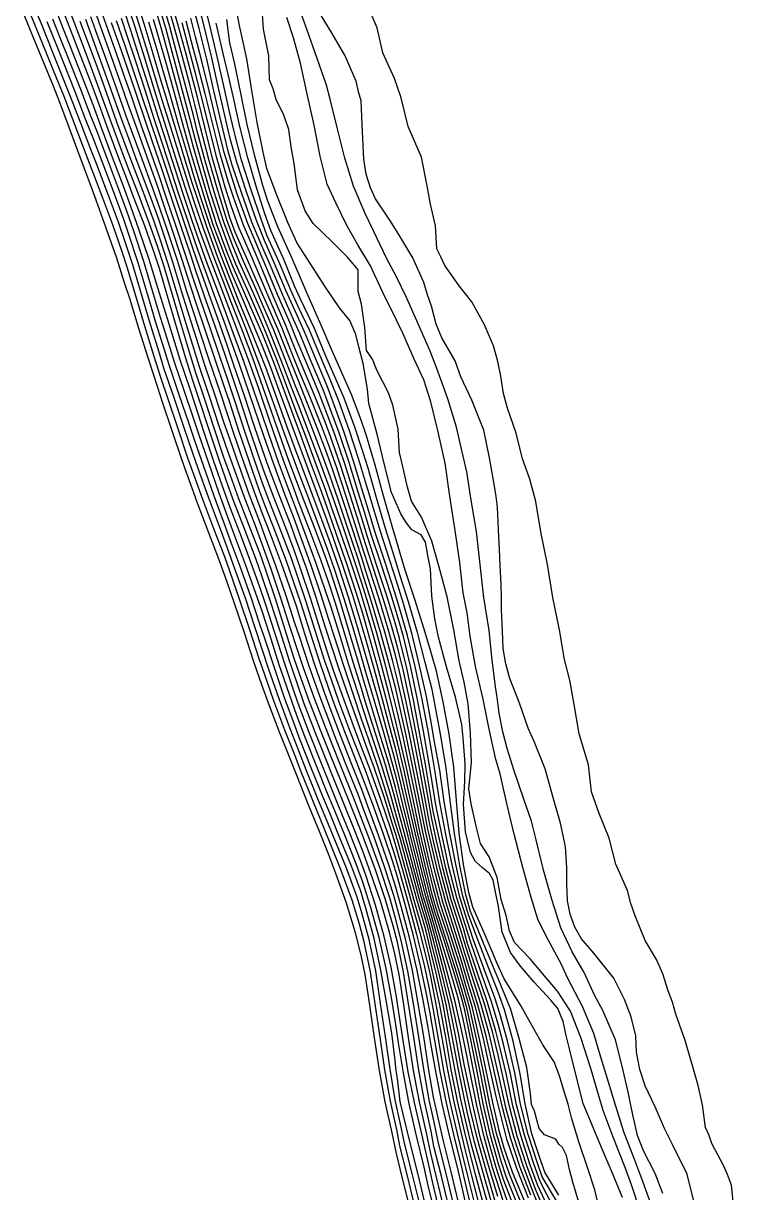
# Model space of a CAD drawing. Header units: feet. Extents: x 333642 to 335017, y 470420 to 471851.
# Drawn here: x 333777.2 to 333882.2, y 470879.5 to 471052.5 of the extents above; entities that cross this region are included whole.
import ezdxf

# ---------------------------------------------------------------- set-up
doc = ezdxf.new("R2010")
doc.units = ezdxf.units.FT
doc.header["$MEASUREMENT"] = 0
doc.layers.add('Contour', color=7, linetype='CONTINUOUS', true_color=0xffffff)

msp = doc.modelspace()

# ---------------------------------------------------------------- linework, layer by layer
at = {"layer": 'Contour', "color": 18, "linetype": 'Continuous', "true_color": 0x000000}
for points, elevation in [([(333835.874854, 470877.592132), (333834.763808, 470882.137095), (333833.583993, 470886.793989), (333832.937379, 470889.864759), (333832.199825, 470893.237216), (333831.442849, 470897.727268), (333830.772325, 470902.521004), (333830.008734, 470907.490237), (333829.303808, 470912.310788), (333828.335446, 470916.939607), (333827.260412, 470920.906644), (333826.577277, 470923.220796), (333824.957969, 470927.491136), (333823.238684, 470931.71469), (333822.306142, 470933.965702), (333820.738159, 470937.775001), (333819.014657, 470942.074847), (333817.658317, 470945.520384), (333816.616047, 470948.255657), (333815.01275, 470952.580489), (333813.508606, 470956.919149), (333812.504969, 470959.919803), (333811.455009, 470963.088924), (333810.015219, 470967.436256), (333808.47118, 470971.807374), (333807.365345, 470974.854926), (333806.180546, 470978.057624), (333804.54519, 470982.419064), (333803.047844, 470986.631992), (333802.235945, 470988.911868), (333800.901811, 470992.837514), (333799.414432, 470997.241872), (333797.969856, 471001.5215), (333797.30373, 471003.725714), (333795.998521, 471007.953494), (333794.671712, 471012.436652), (333793.36034, 471016.803798), (333792.242655, 471020.20431), (333791.266913, 471023.087751), (333789.633757, 471027.460352), (333788.046422, 471031.639979), (333787.17782, 471033.860422), (333785.680669, 471037.740429), (333784.022401, 471042.060977), (333782.628266, 471045.524672), (333781.55157, 471048.193425), (333779.838216, 471052.435374), (333778.109246, 471056.649302)], -20.5), ([(333840.12076, 470877.367431), (333839.029418, 470881.921118), (333837.923532, 470886.287), (333837.496495, 470888.56474), (333836.496245, 470892.996344), (333835.659136, 470897.623488), (333834.941066, 470902.477676), (333834.171981, 470907.401529), (333833.415839, 470912.123132), (333832.512243, 470916.528153), (333831.884164, 470918.949521), (333830.766281, 470922.825228), (333829.272074, 470927.228463), (333827.728842, 470931.360977), (333826.940472, 470933.42339), (333825.260821, 470937.641553), (333823.542903, 470941.914956), (333822.416966, 470944.700916), (333821.114787, 470947.943437), (333819.446355, 470952.288296), (333818.025354, 470956.272026), (333817.263318, 470958.513876), (333815.901274, 470962.791549), (333814.508633, 470967.231318), (333813.033695, 470971.589449), (333812.135194, 470974.151941), (333810.751618, 470977.817158), (333809.057874, 470982.178158), (333807.811877, 470985.621576), (333806.857375, 470988.298342), (333805.406771, 470992.609986), (333803.960115, 470997.01832), (333802.705393, 471000.784666), (333801.916991, 471003.3906), (333800.567648, 471007.815199), (333799.219414, 471012.338658), (333797.943315, 471016.67448), (333797.010947, 471019.538307), (333795.848634, 471022.881338), (333794.209015, 471027.230657), (333792.797723, 471030.885428), (333791.863462, 471033.342802), (333790.280864, 471037.638387), (333788.709102, 471041.981565), (333787.471798, 471045.358241), (333786.437274, 471048.143979), (333784.778313, 471052.478619), (333783.161796, 471056.70216)], -18), ([(333844.08897, 470877.240971), (333842.973942, 470881.765433), (333842.177926, 470884.98984), (333841.40663, 470888.233893), (333840.325593, 470892.857721), (333839.398628, 470897.539855), (333838.581536, 470902.237427), (333837.809373, 470906.792819), (333837.196867, 470909.908591), (333836.508229, 470913.126586), (333835.391642, 470917.667994), (333834.130635, 470922.348262), (333832.901622, 470926.759471), (333832.007633, 470929.744227), (333830.979933, 470932.944794), (333829.433654, 470937.397648), (333827.915197, 470941.56999), (333827.08161, 470943.728653), (333825.538129, 470947.708381), (333823.911953, 470952.062781), (333822.743981, 470955.352284), (333821.734952, 470958.284465), (333820.336864, 470962.650571), (333818.961217, 470967.075645), (333817.584352, 470971.164187), (333816.825807, 470973.342002), (333815.230281, 470977.552566), (333813.527771, 470981.87134), (333812.568592, 470984.490685), (333811.306752, 470988.042943), (333809.824949, 470992.442922), (333808.401335, 470996.818259), (333807.373609, 470999.900891), (333806.307512, 471003.071848), (333804.812222, 471007.46289), (333803.331934, 471011.783445), (333802.418262, 471014.498048), (333801.276422, 471017.98984), (333799.798006, 471022.453636), (333798.315971, 471026.817342), (333797.29931, 471029.818875), (333796.182028, 471033.036481), (333794.621454, 471037.481582), (333793.153333, 471041.742974), (333792.237269, 471044.366673), (333791.007424, 471047.908027), (333789.447586, 471052.341061), (333787.939094, 471056.561275)], -15.5), ([(333847.368172, 470878.913971), (333846.119846, 470883.018655), (333844.818336, 470887.551596), (333843.749402, 470892.056236), (333842.871363, 470896.157242), (333842.382959, 470898.467139), (333841.576657, 470902.855966), (333840.607804, 470907.480572), (333839.420429, 470912.174108), (333838.243032, 470916.684903), (333837.433252, 470919.660395), (333836.391905, 470923.202519), (333835.23933, 470927.671292), (333834.080749, 470932.214378), (333832.91913, 470936.688974), (333832.21721, 470939.45139), (333831.226164, 470943.017642), (333829.874911, 470947.4972), (333828.535838, 470951.936756), (333827.500464, 470955.358151), (333826.634172, 470958.264277), (333825.344061, 470962.679893), (333823.981562, 470967.175926), (333822.610565, 470971.438935), (333821.87173, 470973.59721), (333820.33747, 470977.660615), (333818.668321, 470981.978799), (333817.57396, 470984.842965), (333816.363545, 470988.08404), (333814.817787, 470992.425277), (333813.311359, 470996.7674), (333812.324965, 470999.550892), (333811.100063, 471002.972937), (333809.476445, 471007.276376), (333807.835113, 471011.488776), (333807.029656, 471013.648808), (333805.400869, 471017.841208), (333803.815836, 471022.18041), (333802.614644, 471025.716115), (333801.737486, 471028.297357), (333800.359515, 471032.654167), (333798.976939, 471037.119534), (333797.781421, 471041.011396), (333797.03509, 471043.424137), (333795.748765, 471047.744388), (333794.38165, 471052.221218), (333792.995727, 471056.578334)], -12.5), ([(333848.624124, 470876.782309), (333847.688308, 470879.674166), (333846.602555, 470883.175153), (333845.323743, 470887.75634), (333844.246771, 470892.364941), (333843.307602, 470896.995937), (333842.566459, 470900.742296), (333842.051394, 470903.325547), (333841.073529, 470907.708721), (333839.841135, 470912.32414), (333838.590235, 470916.781278), (333837.641401, 470920.121208), (333836.715498, 470923.285664), (333835.580438, 470927.763816), (333834.450647, 470932.348569), (333833.31483, 470936.940978), (333832.410139, 470940.632402), (333831.703785, 470943.303579), (333830.430476, 470947.707469), (333829.128342, 470952.212464), (333827.861962, 470956.518138), (333827.200529, 470958.762805), (333825.99689, 470962.883804), (333824.633752, 470967.374183), (333823.21217, 470971.742991), (333822.177666, 470974.730984), (333820.998261, 470977.940495), (333819.338516, 470982.295986), (333817.881432, 470986.134335), (333817.018531, 470988.419164), (333815.496656, 470992.640594), (333813.93474, 470997.057291), (333812.658127, 471000.607357), (333811.690154, 471003.221728), (333810.064402, 471007.431666), (333808.348427, 471011.705775), (333807.345018, 471014.326731), (333805.911917, 471018.028168), (333804.308363, 471022.406277), (333802.918972, 471026.597591), (333802.142431, 471028.940887), (333800.916094, 471032.90004), (333799.563203, 471037.380646), (333798.257241, 471041.747751), (333797.432, 471044.487152), (333796.390654, 471048.01722), (333795.071217, 471052.439121), (333793.663123, 471056.914405)], -12), ([(333851.385591, 470878.107241), (333849.553066, 470882.506973), (333848.308393, 470886.05131), (333847.594661, 470888.47407), (333846.618017, 470892.816704), (333845.663993, 470897.547662), (333844.675379, 470902.262722), (333843.641453, 470906.839393), (333842.551611, 470910.491195), (333841.727989, 470913.272079), (333840.378722, 470917.587619), (333838.910142, 470922.133838), (333837.902636, 470925.820713), (333837.27971, 470928.386339), (333836.277288, 470932.823474), (333835.316861, 470937.564605), (333834.360025, 470942.272508), (333833.342484, 470946.922917), (333832.51258, 470950.522129), (333831.854226, 470953.285744), (333830.707009, 470957.716201), (333829.464239, 470962.266436), (333828.164767, 470966.693245), (333827.281631, 470969.544179), (333826.158418, 470972.997512), (333824.666794, 470977.407386), (333823.191998, 470981.727683), (333822.255342, 470984.325074), (333820.975205, 470987.844725), (333819.36308, 470992.140527), (333817.875987, 470995.998423), (333816.966532, 470998.388154), (333815.338312, 471002.65119), (333813.655223, 471006.89879), (333812.293082, 471010.081246), (333811.062203, 471012.874467), (333809.174238, 471017.112276), (333807.994507, 471019.948804), (333806.785679, 471023.245307), (333805.398, 471027.604308), (333804.090425, 471032.175778), (333802.909202, 471036.554223), (333802.330703, 471038.886458), (333801.247259, 471042.960564), (333800.048744, 471047.524314), (333798.826212, 471052.019114), (333797.612663, 471056.238419)], -9.5), ([(333851.900398, 470878.668949), (333850.161244, 470883.05011), (333848.717313, 470887.407412), (333847.668184, 470891.516318), (333847.097805, 470893.692982), (333846.191877, 470897.917618), (333845.191585, 470902.463591), (333844.049965, 470906.93304), (333842.771755, 470911.078783), (333842.077069, 470913.456843), (333840.744932, 470917.74697), (333839.274658, 470922.339538), (333838.12273, 470926.643663), (333837.532014, 470929.104105), (333836.658173, 470932.99662), (333835.729017, 470937.680001), (333834.806092, 470942.391775), (333833.81329, 470947.135143), (333832.828145, 470951.584471), (333832.263623, 470954.022378), (333831.250531, 470957.941), (333830.021758, 470962.438714), (333828.692866, 470966.908471), (333827.55931, 470970.512116), (333826.682295, 470973.263211), (333825.234136, 470977.623126), (333823.757017, 470982.050179), (333822.513536, 470985.615919), (333821.585843, 470988.163369), (333819.994829, 470992.383702), (333818.301218, 470996.695599), (333817.408378, 470998.977844), (333815.90847, 471002.840205), (333814.218153, 471007.103559), (333812.574973, 471010.935977), (333811.598635, 471013.150214), (333809.743764, 471017.322716), (333808.251553, 471020.786812), (333807.289112, 471023.433002), (333805.935294, 471027.77103), (333804.626739, 471032.379841), (333803.448609, 471036.9287), (333802.566028, 471040.503799), (333801.833661, 471043.277926), (333800.655202, 471047.729262), (333799.43221, 471052.233197), (333798.151792, 471056.662922)], -9), ([(333852.261493, 470879.103184), (333850.664069, 470883.205051), (333849.218313, 470887.5912), (333848.110709, 470891.857177), (333847.36255, 470895.041588), (333846.667975, 470898.165273), (333845.653176, 470902.615114), (333844.470387, 470907.080175), (333843.05594, 470911.535909), (333842.366355, 470913.866289), (333841.123813, 470917.918572), (333839.660145, 470922.513214), (333838.489953, 470926.943525), (333837.686509, 470930.372309), (333837.032458, 470933.248853), (333836.153865, 470937.797177), (333835.254169, 470942.520004), (333834.299179, 470947.286653), (333833.316483, 470951.916368), (333832.496522, 470955.52349), (333831.77916, 470958.270886), (333830.583284, 470962.638971), (333829.234422, 470967.129895), (333827.846913, 470971.451528), (333827.185067, 470973.575865), (333825.794922, 470977.830204), (333824.336789, 470982.295922), (333822.908272, 470986.552551), (333822.055238, 470988.895616), (333820.638729, 470992.658294), (333818.920565, 470997.010782), (333817.710464, 471000.004275), (333816.487168, 471003.082615), (333814.806578, 471007.315456), (333812.973278, 471011.567915), (333811.982804, 471013.769989), (333810.32368, 471017.536461), (333808.495821, 471021.632735), (333807.766214, 471023.669087), (333806.46756, 471027.912773), (333805.16185, 471032.521707), (333804.012559, 471037.147414), (333802.930427, 471041.592837), (333802.294937, 471044.047202), (333801.248199, 471047.972004), (333800.043465, 471052.427175), (333798.750969, 471056.896751)], -8.5), ([(333856.181228, 470877.995071), (333853.943062, 470881.833912), (333853.174925, 470884.004482), (333851.876487, 470888.058799), (333850.732666, 470892.54961), (333849.880294, 470897.232945), (333848.774629, 470901.962751), (333847.688075, 470905.991831), (333846.925871, 470908.312761), (333845.347415, 470912.546465), (333843.789128, 470916.852638), (333842.82213, 470919.777932), (333841.768257, 470923.224142), (333840.673282, 470927.773798), (333839.675518, 470932.477666), (333838.793158, 470937.224584), (333838.082827, 470941.719097), (333837.591177, 470944.647966), (333836.990687, 470948.110626), (333836.141554, 470952.687594), (333835.126262, 470957.325477), (333834.001778, 470961.956231), (333832.787645, 470966.19141), (333832.10233, 470968.469577), (333830.697874, 470972.728866), (333829.244571, 470977.176357), (333828.002588, 470981.265724), (333827.292024, 470983.506623), (333826.02676, 470987.723795), (333824.58735, 470992.118592), (333823.004596, 470996.486936), (333822.163728, 470998.732418), (333820.486419, 471002.712359), (333818.749559, 471006.886569), (333817.518352, 471009.657919), (333816.070373, 471012.875427), (333814.335986, 471017.00825), (333812.846129, 471020.396606), (333811.673877, 471023.336606), (333810.1673, 471027.58718), (333808.746754, 471031.978898), (333807.838394, 471035.30026), (333807.127372, 471038.261636), (333806.108181, 471042.761302), (333805.05425, 471047.431502), (333803.931135, 471052.095923), (333802.807281, 471056.505911)], -6), ([(333856.386851, 470879.122953), (333854.296937, 470882.483379), (333853.677792, 470884.341664), (333852.416558, 470888.176102), (333851.396216, 470892.603989), (333850.630007, 470897.308081), (333849.562597, 470902.085533), (333848.374772, 470906.514683), (333847.43952, 470909.163996), (333845.983027, 470912.792366), (333844.336882, 470917.050238), (333843.074392, 470920.427873), (333842.201849, 470923.365005), (333841.207297, 470927.841707), (333840.252498, 470932.577628), (333839.448151, 470937.360303), (333838.778229, 470941.981261), (333837.960605, 470946.42929), (333837.609906, 470948.573433), (333836.82959, 470952.914533), (333835.779824, 470957.490911), (333834.689331, 470962.094062), (333833.398886, 470966.675598), (333832.539272, 470969.513144), (333831.398116, 470973.047193), (333829.957023, 470977.485457), (333828.630622, 470981.930235), (333827.667814, 470985.191249), (333826.751446, 470988.113848), (333825.371548, 470992.379842), (333823.789165, 470996.776394), (333822.560978, 470999.813543), (333821.22358, 471002.974631), (333819.486464, 471007.125323), (333817.8548, 471010.633916), (333816.70769, 471013.145472), (333815.00845, 471017.194719), (333813.213504, 471021.187289), (333812.333052, 471023.5635), (333810.886075, 471027.818156), (333809.468988, 471032.296021), (333808.312371, 471036.728053), (333807.675419, 471039.432483), (333806.889963, 471043.058282), (333805.859629, 471047.623227), (333804.771452, 471052.255944), (333803.640706, 471056.775404)], -5.5), ([(333865.815984, 470878.749157), (333864.286198, 470882.472354), (333863.111085, 470885.204941), (333861.809587, 470888.293813), (333859.984336, 470892.655695), (333858.94238, 470896.781515), (333857.957245, 470900.761885), (333857.478669, 470902.717879), (333857.043992, 470904.793424), (333856.240736, 470906.706381), (333855.219542, 470907.979758), (333852.734794, 470910.605012), (333850.706744, 470912.981199), (333849.224958, 470915.042368), (333848.01318, 470918.01966), (333847.443505, 470921.809786), (333847.021989, 470923.996828), (333846.669671, 470925.733009), (333846.121203, 470926.71622), (333845.125394, 470927.492192), (333844.038864, 470928.528295), (333843.312036, 470929.811141), (333842.594814, 470932.85458), (333842.303597, 470936.939722), (333842.482006, 470940.379126), (333842.523335, 470942.933458), (333842.23386, 470946.77177), (333842.023339, 470948.749035), (333841.094556, 470952.822252), (333839.755608, 470957.319507), (333838.574981, 470961.706155), (333838.029642, 470964.388741), (333837.624927, 470967.772152), (333837.429878, 470971.777728), (333837.021229, 470973.771987), (333836.653879, 470975.731369), (333836.003979, 470976.821389), (333834.657761, 470977.594675), (333833.79072, 470978.679429), (333832.997346, 470979.938273), (333831.658735, 470983.093286), (333830.542738, 470987.367337), (333829.494592, 470991.71459), (333828.27613, 470996.246172), (333828.084364, 470998.370346), (333827.468752, 471002.178337), (333826.796758, 471004.632577), (333826.351109, 471006.478192), (333825.468139, 471008.530639), (333823.934693, 471010.407248), (333821.879855, 471013.508352), (333819.648124, 471016.960808), (333817.68123, 471019.97905), (333816.31681, 471023.07995), (333814.560173, 471027.354848), (333813.212594, 471031.038133), (333812.656676, 471033.464612), (333811.743318, 471037.876395), (333810.958583, 471042.585183), (333810.217619, 471047.301442), (333809.16886, 471052.216222), (333808.335243, 471056.655479)], -4), ([(333834.328458, 470877.267084), (333833.222804, 470881.765329), (333832.391354, 470885.255551), (333831.727472, 470888.315388), (333830.683413, 470892.902473), (333829.851332, 470897.578194), (333829.110387, 470902.408338), (333828.40943, 470907.225567), (333827.747507, 470911.738307), (333827.132214, 470914.62148), (333826.299965, 470917.932898), (333824.969593, 470922.341719), (333823.381156, 470926.730336), (333822.360175, 470929.469693), (333820.982898, 470932.934126), (333819.235232, 470937.237158), (333817.68497, 470941.114957), (333816.799088, 470943.346576), (333815.080224, 470947.632074), (333813.457746, 470951.896803), (333812.477015, 470954.637357), (333811.287611, 470958.05638), (333809.840596, 470962.485382), (333808.386495, 470966.837584), (333807.277373, 470969.991057), (333806.185619, 470973.004466), (333804.506409, 470977.377488), (333802.935152, 470981.532238), (333802.192559, 470983.575204), (333800.69391, 470987.812172), (333799.199789, 470992.241964), (333797.777981, 470996.456977), (333797.066911, 470998.629951), (333795.676415, 471002.860945), (333794.277512, 471007.37422), (333792.97908, 471011.638999), (333792.162655, 471014.122354), (333791.002625, 471017.771913), (333789.44776, 471022.236232), (333787.930507, 471026.37645), (333787.161238, 471028.5186), (333785.59252, 471032.726484), (333783.953128, 471037.097632), (333782.551403, 471040.807632), (333781.617294, 471043.2342), (333779.847017, 471047.536826), (333778.158948, 471051.711349), (333777.182737, 471054.050094)], -21.5), ([(333835.11076, 470877.414098), (333833.99997, 470881.94802), (333832.879637, 470886.405906), (333832.477889, 470888.588001), (333831.472214, 470893.030649), (333830.666442, 470897.634662), (333829.969621, 470902.480788), (333829.211099, 470907.420594), (333828.517733, 470912.162082), (333827.6048, 470916.60305), (333826.897615, 470919.224038), (333825.80886, 470922.771777), (333824.174945, 470927.14536), (333822.743506, 470930.714513), (333821.721729, 470933.260689), (333819.989321, 470937.506231), (333818.291374, 470941.754687), (333817.275585, 470944.358054), (333815.870363, 470947.940389), (333814.239809, 470952.288334), (333812.841016, 470956.274229), (333812.072956, 470958.487343), (333810.67968, 470962.768692), (333809.21301, 470967.182162), (333807.719987, 470971.431048), (333806.962802, 470973.563829), (333805.366188, 470977.736797), (333803.734073, 470982.053035), (333802.592631, 470985.204542), (333801.532753, 470988.166888), (333800.05464, 470992.529893), (333798.577682, 470996.899456), (333797.504343, 471000.121689), (333796.535828, 471003.228963), (333795.168881, 471007.715266), (333793.834033, 471012.205396), (333792.553863, 471016.463465), (333791.810712, 471018.732661), (333790.400854, 471022.718272), (333788.773764, 471027.064924), (333787.585917, 471030.166057), (333786.465223, 471033.103445), (333784.826088, 471037.421098), (333783.202878, 471041.693479), (333782.199162, 471044.240746), (333780.716875, 471047.857884), (333778.990299, 471052.114541), (333777.585405, 471055.483463)], -21), ([(333838.659287, 470877.137066), (333837.624287, 470881.54808), (333837.033606, 470884.221476), (333836.115544, 470888.122322), (333835.016124, 470892.806993), (333834.124577, 470897.379855), (333833.375204, 470902.004149), (333832.73902, 470906.141307), (333832.391554, 470908.464783), (333831.580481, 470912.831892), (333830.540708, 470917.399422), (333829.261869, 470922.036218), (333827.838332, 470926.471587), (333827.067191, 470928.653997), (333825.474949, 470932.675295), (333823.721838, 470936.982961), (333822.524054, 470939.935864), (333821.284943, 470943.005575), (333819.565576, 470947.326674), (333817.980517, 470951.497435), (333817.262084, 470953.57604), (333815.807339, 470957.86482), (333814.38366, 470962.334108), (333813.021381, 470966.633853), (333812.115599, 470969.257273), (333810.847853, 470972.796325), (333809.189787, 470977.153602), (333807.824567, 470980.717135), (333806.871788, 470983.363184), (333805.376132, 470987.69091), (333803.894808, 470992.125313), (333802.586898, 470996.111141), (333801.843607, 470998.409714), (333800.381315, 471002.746006), (333799.005067, 471007.196845), (333797.834735, 471011.038953), (333797.06291, 471013.395364), (333795.808822, 471017.589305), (333794.279546, 471022.090084), (333792.821885, 471026.095584), (333792.001147, 471028.437286), (333790.386648, 471032.685922), (333788.76062, 471037.046443), (333787.483922, 471040.471876), (333786.476476, 471043.133661), (333784.79542, 471047.445789), (333783.125023, 471051.666609), (333782.232135, 471053.918451)], -19), ([(333839.393796, 470877.232284), (333838.310849, 470881.762102), (333837.477061, 470885.258252), (333836.824137, 470888.31054), (333835.762749, 470892.894019), (333834.912786, 470897.577645), (333834.167732, 470902.417418), (333833.446686, 470907.249247), (333832.761721, 470911.778875), (333832.131194, 470914.819883), (333831.342194, 470918.010364), (333830.061055, 470922.459941), (333828.54621, 470926.869397), (333827.384783, 470930.024502), (333826.221456, 470933.006372), (333824.481986, 470937.325604), (333822.869749, 470941.316307), (333822.014383, 470943.42406), (333820.34138, 470947.620301), (333818.689394, 470951.948348), (333817.660488, 470954.887383), (333816.547322, 470958.159342), (333815.146592, 470962.566), (333813.754065, 470966.982608), (333812.471893, 470970.740978), (333811.604645, 470973.200936), (333809.970342, 470977.482511), (333808.313112, 470981.749766), (333807.467725, 470984.107476), (333806.129228, 470987.943871), (333804.646932, 470992.371312), (333803.230867, 470996.706803), (333802.307523, 470999.534164), (333801.186743, 471003.125644), (333799.838763, 471007.637256), (333798.516625, 471012.132227), (333797.31698, 471016.236887), (333796.640081, 471018.329812), (333795.123977, 471022.571201), (333793.490766, 471026.871786), (333792.468814, 471029.503857), (333791.143368, 471032.979285), (333789.520991, 471037.362287), (333787.974554, 471041.597488), (333787.09544, 471043.959846), (333785.634962, 471047.789067), (333783.943698, 471052.13671), (333782.605642, 471055.577221)], -18.5), ([(333843.475592, 470877.137276), (333842.444159, 470881.532317), (333841.850575, 470884.080544), (333840.846124, 470888.098697), (333839.752615, 470892.784857), (333838.839343, 470897.397302), (333838.030084, 470902.006904), (333837.366564, 470906.022785), (333836.921358, 470908.395769), (333835.979759, 470912.842594), (333834.882557, 470917.460678), (333833.645317, 470922.108726), (333832.467499, 470926.37665), (333831.828095, 470928.443465), (333830.400527, 470932.658087), (333828.809819, 470937.086222), (333827.541004, 470940.422733), (333826.492107, 470943.14863), (333824.817381, 470947.432704), (333823.205576, 470951.698312), (333822.365262, 470954.097151), (333821.01595, 470957.997046), (333819.586758, 470962.442109), (333818.237954, 470966.773006), (333817.207761, 470969.776038), (333816.101045, 470972.921196), (333814.465157, 470977.239541), (333812.931134, 470981.142205), (333812.080859, 470983.484234), (333810.564454, 470987.777778), (333809.073201, 470992.207637), (333807.69952, 470996.433002), (333806.998105, 470998.543178), (333805.56269, 471002.761298), (333804.078626, 471007.17953), (333802.804464, 471010.977698), (333801.997184, 471013.406298), (333800.640787, 471017.688369), (333799.16487, 471022.185235), (333797.723664, 471026.406091), (333797.01388, 471028.493147), (333795.490982, 471032.722047), (333793.902559, 471037.151672), (333792.652941, 471040.679109), (333791.737801, 471043.254451), (333790.230126, 471047.560475), (333788.657964, 471051.971815), (333787.506152, 471055.156022)], -16), ([(333846.411993, 470878.087113), (333845.132944, 470882.592846), (333843.877652, 470887.145398), (333842.840362, 470891.450713), (333842.382445, 470893.561772), (333841.488516, 470897.946186), (333840.636304, 470902.622284), (333839.748315, 470907.342597), (333838.635313, 470912.070235), (333837.574351, 470916.452456), (333837.008072, 470918.749196), (333835.742049, 470923.031529), (333834.536826, 470927.486079), (333833.329819, 470931.904587), (333832.289401, 470935.516401), (333831.529877, 470938.274901), (333830.196397, 470942.635697), (333828.744602, 470947.060247), (333827.527272, 470950.75838), (333826.713036, 470953.345119), (333825.298757, 470957.730923), (333823.925434, 470962.191022), (333822.65798, 470966.271235), (333821.934661, 470968.414943), (333820.516032, 470972.612085), (333818.888225, 470977.004382), (333817.614375, 470980.363397), (333816.550368, 470983.22891), (333814.945272, 470987.583951), (333813.436236, 470991.891317), (333812.396164, 470994.913521), (333811.326859, 470998.042358), (333809.782822, 471002.460158), (333808.234127, 471006.735709), (333807.239592, 471009.422957), (333805.923721, 471012.888534), (333804.279871, 471017.291569), (333802.881839, 471021.190943), (333802.081875, 471023.473253), (333800.670251, 471027.729151), (333799.22582, 471032.195516), (333797.854408, 471036.462632), (333797.186586, 471038.590551), (333795.826058, 471042.846925), (333794.425308, 471047.300526), (333793.03424, 471051.615354), (333792.195459, 471054.163798)], -13.5), ([(333846.940886, 470878.367906), (333845.631281, 470882.8079), (333844.346209, 470887.371351), (333843.288162, 470891.807902), (333842.627268, 470894.847158), (333841.947715, 470898.158256), (333841.111681, 470902.718267), (333840.177942, 470907.403744), (333839.025256, 470912.125112), (333837.903992, 470916.575982), (333837.222663, 470919.201756), (333836.0646, 470923.124298), (333834.893001, 470927.572658), (333833.711189, 470932.051816), (333832.561617, 470936.26998), (333831.986647, 470938.483689), (333830.729558, 470942.795197), (333829.317307, 470947.28575), (333827.962216, 470951.596037), (333827.199588, 470954.07437), (333825.986357, 470957.977605), (333824.64261, 470962.46149), (333823.296969, 470966.851061), (333822.250171, 470970.019141), (333821.246268, 470972.978139), (333819.617814, 470977.32398), (333817.991984, 470981.53958), (333817.239758, 470983.592664), (333815.682282, 470987.828748), (333814.141311, 470992.215661), (333812.717866, 470996.406661), (333811.990368, 470998.482403), (333810.469841, 471002.740831), (333808.866219, 471007.055831), (333807.519608, 471010.564047), (333806.519243, 471013.194387), (333804.846249, 471017.574261), (333803.304831, 471021.830429), (333802.400762, 471024.425494), (333801.214687, 471027.971603), (333799.791566, 471032.424625), (333798.404158, 471036.823155), (333797.479387, 471039.794478), (333796.439897, 471043.112375), (333795.090443, 471047.52873), (333793.69828, 471051.967041), (333792.529628, 471055.581705)], -13), ([(333850.324714, 470877.552607), (333848.610036, 470881.879389), (333847.857967, 470884.137527), (333846.725786, 470888.077361), (333845.686222, 470892.658015), (333844.759263, 470897.437782), (333843.789672, 470902.16328), (333842.852156, 470906.611537), (333842.098762, 470909.303684), (333841.002096, 470912.899222), (333839.65019, 470917.222292), (333838.234568, 470921.505225), (333837.640146, 470923.61467), (333836.599346, 470927.942601), (333835.515006, 470932.594369), (333834.511514, 470937.322201), (333833.492348, 470941.966751), (333832.558705, 470945.879436), (333831.936887, 470948.380148), (333830.806426, 470952.804445), (333829.584897, 470957.378279), (333828.348639, 470961.855927), (333827.373429, 470965.213578), (333826.480093, 470968.138901), (333825.032559, 470972.522108), (333823.51481, 470976.897114), (333822.413383, 470980.034886), (333821.309647, 470983.093694), (333819.717053, 470987.43293), (333818.152961, 470991.664734), (333817.22336, 470994.195282), (333815.847158, 470997.923849), (333814.213705, 471002.315025), (333812.606103, 471006.410125), (333811.767438, 471008.364233), (333809.976086, 471012.406903), (333808.207004, 471016.425215), (333807.348837, 471018.592075), (333805.762541, 471022.875448), (333804.345458, 471027.270529), (333803.067063, 471031.64028), (333802.335166, 471034.186346), (333801.309802, 471038.038149), (333800.087377, 471042.586906), (333798.856184, 471047.174522), (333797.665941, 471051.519711), (333796.977383, 471053.903577)], -10.5), ([(333850.861532, 470877.810013), (333849.076498, 470882.20767), (333848.089757, 470885.083104), (333847.170524, 470888.25167), (333846.156666, 470892.726393), (333845.211816, 470897.490183), (333844.229459, 470902.21737), (333843.241189, 470906.735504), (333842.327629, 470909.897212), (333841.368413, 470913.080299), (333840.013211, 470917.414248), (333838.558644, 470921.868742), (333837.783833, 470924.652418), (333836.9462, 470928.122464), (333835.892464, 470932.700124), (333834.913287, 470937.440542), (333833.920772, 470942.132813), (333832.893198, 470946.618357), (333832.290696, 470949.138335), (333831.333451, 470953.01316), (333830.156655, 470957.546124), (333828.91537, 470962.092524), (333827.659317, 470966.436328), (333827.004659, 470968.577497), (333825.616537, 470972.767437), (333824.099421, 470977.172942), (333822.732072, 470981.083771), (333821.899366, 470983.376724), (333820.352115, 470987.615043), (333818.75083, 470991.911437), (333817.558447, 470995.085257), (333816.415544, 470998.135553), (333814.775093, 471002.48351), (333813.114685, 471006.671813), (333812.022067, 471009.219026), (333810.513428, 471012.626639), (333808.617867, 471016.87408), (333807.712883, 471019.131099), (333806.270359, 471023.051469), (333804.863479, 471027.443046), (333803.572619, 471031.937878), (333802.589173, 471035.456872), (333801.864119, 471038.287274), (333800.670885, 471042.749953), (333799.447788, 471047.355052), (333798.231803, 471051.801681), (333797.290138, 471055.071851)], -10), ([(333855.586778, 470877.292594), (333853.609945, 470881.141653), (333852.669831, 470883.723718), (333851.319302, 470887.996288), (333850.142915, 470892.448868), (333849.227635, 470897.083573), (333848.134782, 470901.649114), (333847.471718, 470904.283144), (333846.37479, 470907.864238), (333844.804586, 470912.299256), (333843.318588, 470916.631341), (333842.556067, 470919.147666), (333841.321192, 470923.104022), (333840.143341, 470927.662555), (333839.125464, 470932.288841), (333838.196468, 470936.889141), (333837.633846, 470940.215623), (333837.139296, 470943.213053), (333836.353354, 470947.765461), (333835.498235, 470952.479881), (333834.518405, 470957.196289), (333833.390148, 470961.774991), (333832.483311, 470965.006591), (333831.532659, 470968.106485), (333830.088372, 470972.494358), (333828.647772, 470976.90515), (333827.691305, 470980.029401), (333826.705866, 470983.161439), (333825.369196, 470987.51502), (333823.899763, 470991.911381), (333822.534606, 470995.638526), (333821.572854, 470998.192598), (333819.771956, 471002.478779), (333818.057005, 471006.611989), (333817.156667, 471008.699935), (333815.41705, 471012.641892), (333813.672738, 471016.812798), (333812.471948, 471019.619222), (333811.000255, 471023.100297), (333809.475488, 471027.334737), (333808.089512, 471031.556262), (333807.485111, 471033.633589), (333806.449412, 471037.946035), (333805.363997, 471042.540449), (333804.298679, 471047.210163), (333803.164992, 471051.758896), (333802.398771, 471054.709012)], -6.5), ([(333871.785029, 470879.357984), (333870.661423, 470882.322852), (333868.929448, 470885.661704), (333868.048008, 470887.917867), (333867.355793, 470890.990219), (333867.024367, 470892.435014), (333866.672956, 470894.130708), (333865.739822, 470898.188551), (333864.769336, 470902.103734), (333862.891429, 470906.452215), (333861.687427, 470908.719165), (333860.126948, 470912.075137), (333858.340566, 470915.129098), (333856.697365, 470918.676142), (333855.420884, 470922.704035), (333854.137, 470927.208279), (333853.053054, 470931.713441), (333852.342276, 470934.451736), (333851.222565, 470937.694651), (333849.769694, 470941.90783), (333848.753147, 470945.190425), (333848.083892, 470947.677557), (333847.544901, 470950.460336), (333847.310776, 470952.390864), (333846.997813, 470954.385272), (333846.511122, 470958.282511), (333846.062695, 470962.67131), (333845.292998, 470967.561326), (333844.74809, 470972.454657), (333844.190457, 470977.346659), (333843.419985, 470981.975824), (333842.793902, 470986.165625), (333842.263862, 470988.4601), (333841.252305, 470992.759873), (333839.946945, 470996.972574), (333838.328037, 471001.430789), (333837.338276, 471004.01234), (333835.561746, 471008.044064), (333833.87933, 471011.936224), (333832.359266, 471015.028343), (333830.953584, 471017.682814), (333828.950231, 471021.842331), (333827.748275, 471024.376638), (333826.035341, 471028.422102), (333824.747106, 471032.580608), (333823.605175, 471037.097542), (333822.579937, 471041.323975), (333822.035226, 471043.374539), (333820.640636, 471047.341131), (333819.098063, 471051.653289), (333818.110249, 471054.394647)], -2.5), ([(333882.245877, 470877.686889), (333881.935179, 470880.595063), (333881.341668, 470882.14128), (333880.764977, 470883.490142), (333879.022922, 470886.771454), (333878.618577, 470887.912328), (333878.096877, 470889.134447), (333877.641703, 470892.456952), (333876.986628, 470895.335029), (333876.201001, 470898.075107), (333875.057002, 470901.987194), (333873.676658, 470905.897108), (333873.195975, 470907.673648), (333872.574637, 470909.324768), (333871.777964, 470911.865043), (333870.854992, 470913.993205), (333869.16862, 470916.811772), (333868.538853, 470918.375845), (333867.672223, 470920.427302), (333867.053744, 470922.287179), (333866.529265, 470924.213017), (333864.845216, 470928.080037), (333863.836718, 470931.919801), (333862.373874, 470935.584626), (333861.204983, 470938.794507), (333860.78881, 470942.787609), (333859.403342, 470947.40453), (333858.642028, 470951.717136), (333858.015454, 470955.347102), (333857.238071, 470958.375337), (333856.48618, 470962.774065), (333855.51584, 470967.565629), (333854.713479, 470972.429568), (333853.727201, 470977.2938), (333852.998985, 470981.768478), (333852.077126, 470985.081426), (333851.017685, 470988.066341), (333850.063034, 470991.863621), (333848.817748, 470995.57221), (333848.225598, 470997.757868), (333847.80514, 471000.329932), (333847.370891, 471002.486803), (333846.707377, 471004.802881), (333845.398638, 471007.888205), (333843.520862, 471011.332542), (333841.634021, 471013.667481), (333839.548731, 471016.670972), (333838.943252, 471017.991164), (333838.331712, 471019.144263), (333838.156815, 471022.575336), (333837.395511, 471025.751234), (333836.93015, 471028.472386), (333836.06461, 471032.706735), (333834.115606, 471037.254929), (333833.056572, 471041.515229), (333832.092189, 471044.377958), (333830.335585, 471048.170706), (333829.524359, 471051.84468), (333827.919197, 471055.519216)], -1.5), ([(333836.623267, 470877.842586), (333835.526678, 470882.339547), (333834.339006, 470887.036835), (333833.347561, 470891.081103), (333832.91318, 470892.950237), (333832.519306, 470896.383599), (333832.326638, 470897.517669), (333832.169895, 470899.015633), (333831.69731, 470903.09024), (333830.911916, 470907.653551), (333830.083158, 470912.381962), (333829.07594, 470917.105465), (333827.845112, 470921.592895), (333827.032266, 470924.24978), (333825.708022, 470927.804356), (333823.969595, 470932.094232), (333822.643235, 470935.281912), (333821.47621, 470938.100111), (333819.763288, 470942.36348), (333818.078754, 470946.600104), (333817.275716, 470948.770004), (333815.781359, 470952.847917), (333814.26288, 470957.271842), (333812.896774, 470961.48765), (333812.174657, 470963.589449), (333810.815685, 470967.714832), (333809.256205, 470972.122315), (333807.777938, 470976.102867), (333806.950063, 470978.430781), (333805.34845, 470982.723622), (333803.810987, 470987.089825), (333802.608074, 470990.596757), (333801.696603, 470993.244297), (333800.245961, 470997.55371), (333798.746278, 471001.988166), (333797.721835, 471005.285099), (333796.794743, 471008.27064), (333795.504431, 471012.656945), (333794.1816, 471017.08594), (333792.741319, 471021.44967), (333792.011121, 471023.661075), (333790.471708, 471027.784203), (333788.829311, 471032.089442), (333787.545979, 471035.421332), (333786.492522, 471038.118633), (333784.852079, 471042.385704), (333783.14337, 471046.644621), (333782.255922, 471048.853652), (333780.691928, 471052.74659)], -20), ([(333837.936163, 470876.917365), (333837.0845, 470880.528529), (333836.490918, 470883.240356), (333835.359897, 470887.903572), (333834.268462, 470892.632677), (333833.398955, 470897.205531), (333832.67321, 470901.667398), (333832.267193, 470904.380116), (333831.70185, 470908.07625), (333830.861991, 470912.625681), (333829.81189, 470917.238798), (333828.537191, 470921.84555), (333827.39637, 470925.438352), (333826.427437, 470928.124713), (333824.714839, 470932.392107), (333822.994398, 470936.564836), (333822.173959, 470938.557944), (333820.52568, 470942.66612), (333818.803678, 470947.002417), (333817.638854, 470950.110578), (333816.539776, 470953.191978), (333815.04257, 470957.595041), (333813.626496, 470962.019023), (333812.480796, 470965.538491), (333811.591643, 470968.159759), (333810.059726, 470972.449844), (333808.425332, 470976.786493), (333807.443998, 470979.447154), (333806.128277, 470983.022078), (333804.594232, 470987.420326), (333803.147041, 470991.72049), (333802.245401, 470994.37195), (333801.06479, 470997.910195), (333799.557931, 471002.3675), (333798.213072, 471006.663649), (333797.476695, 471009.016774), (333796.301007, 471012.918886), (333794.990834, 471017.305772), (333793.497168, 471021.76995), (333792.412657, 471024.896467), (333791.257528, 471028.085745), (333789.612262, 471032.4133), (333788.02374, 471036.635368), (333787.128964, 471038.954208), (333785.682071, 471042.734541), (333783.958086, 471047.087055), (333782.639919, 471050.372665), (333781.531989, 471053.135367)], -19.5), ([(333840.862175, 470877.553941), (333839.77427, 470882.124011), (333838.579086, 470886.819447), (333837.934745, 470889.895059), (333837.20366, 470893.224875), (333836.397544, 470897.727416), (333835.683462, 470902.519063), (333834.878383, 470907.448828), (333834.061857, 470912.243216), (333833.0878, 470916.81252), (333832.229538, 470920.119255), (333831.384106, 470923.105043), (333829.947464, 470927.459257), (333828.369769, 470931.791323), (333827.298278, 470934.622732), (333826.013118, 470937.943635), (333824.295388, 470942.263589), (333822.757809, 470946.119049), (333821.874235, 470948.369283), (333820.237923, 470952.633495), (333818.686391, 470956.996431), (333817.686341, 470959.983341), (333816.648925, 470963.127748), (333815.28579, 470967.471807), (333813.773847, 470971.921821), (333812.507547, 470975.44629), (333811.509291, 470978.175428), (333809.826018, 470982.519), (333808.291582, 470986.768351), (333807.416151, 470989.2276), (333806.165003, 470992.908692), (333804.72045, 470997.304112), (333803.249362, 471001.680096), (333802.464107, 471004.241986), (333801.285325, 471008.042969), (333799.933605, 471012.520275), (333798.618785, 471016.940813), (333797.390953, 471020.718296), (333796.545452, 471023.213002), (333794.93836, 471027.513156), (333793.314356, 471031.761911), (333792.387274, 471034.22536), (333791.029559, 471037.92128), (333789.46886, 471042.278167), (333787.93144, 471046.536368), (333787.115512, 471048.765793), (333785.604225, 471052.779308)], -17.5), ([(333841.596533, 470877.808967), (333840.522061, 470882.345772), (333839.320945, 470887.104222), (333838.331803, 470891.460565), (333837.859444, 470893.608337), (333837.112141, 470897.900502), (333836.405199, 470902.597032), (333835.594993, 470907.480863), (333834.72489, 470912.331883), (333833.696426, 470917.022282), (333832.589892, 470921.285417), (333831.976172, 470923.453803), (333830.622715, 470927.683322), (333829.0593, 470932.088606), (333827.658302, 470935.828574), (333826.733201, 470938.283571), (333825.053334, 470942.544291), (333823.3634, 470946.805827), (333822.344067, 470949.465856), (333821.019466, 470952.970506), (333819.46031, 470957.400327), (333818.073137, 470961.624144), (333817.299443, 470963.894792), (333816.065885, 470967.779369), (333814.544665, 470972.220532), (333812.966139, 470976.512942), (333812.163497, 470978.772996), (333810.599463, 470982.829624), (333809.031341, 470987.197141), (333807.751891, 470990.904921), (333806.901628, 470993.34333), (333805.499108, 470997.60717), (333803.993112, 471002.079695), (333802.815561, 471005.744774), (333801.987105, 471008.37224), (333800.645359, 471012.729716), (333799.293924, 471017.190396), (333797.880005, 471021.551598), (333797.061831, 471023.953162), (333795.65491, 471027.779657), (333794.022578, 471032.10827), (333792.757379, 471035.503024), (333791.744825, 471038.244042), (333790.225526, 471042.526473), (333788.660276, 471046.909182), (333787.500386, 471050.095054), (333786.399249, 471053.103624)], -17), ([(333842.853885, 470876.912564), (333842.025452, 470880.500006), (333841.40753, 470883.228182), (333840.233431, 470887.916083), (333839.143956, 470892.596297), (333838.24533, 470897.167403), (333837.479798, 470901.556413), (333837.069313, 470903.93767), (333836.338091, 470907.971029), (333835.387497, 470912.5839), (333834.289543, 470917.227449), (333833.09026, 470921.805734), (333832.221296, 470924.855789), (333831.246254, 470927.997636), (333829.735904, 470932.367442), (333828.154871, 470936.686288), (333827.23078, 470939.124293), (333825.791141, 470942.822209), (333824.087504, 470947.145808), (333822.709312, 470950.760332), (333821.784506, 470953.365583), (333820.266884, 470957.753292), (333818.837061, 470962.198896), (333817.560178, 470966.28713), (333816.83518, 470968.387702), (333815.351135, 470972.594841), (333813.718199, 470976.929057), (333812.556088, 470979.943681), (333811.355169, 470983.135753), (333809.795881, 470987.514012), (333808.328158, 470991.832513), (333807.357499, 470994.702648), (333806.271894, 470997.98153), (333804.772227, 471002.418227), (333803.341648, 471006.757297), (333802.492276, 471009.373137), (333801.334705, 471013.004626), (333799.965554, 471017.427113), (333798.512689, 471021.884888), (333797.373978, 471025.200025), (333796.344091, 471028.089545), (333794.746465, 471032.408541), (333793.178737, 471036.668359), (333792.349634, 471038.916952), (333790.981924, 471042.79751), (333789.424433, 471047.207482), (333787.908689, 471051.404426), (333787.154677, 471053.508352)], -16.5), ([(333844.692656, 470877.392063), (333843.529927, 470881.952208), (333842.516701, 470885.902742), (333841.946861, 470888.418396), (333840.88914, 470892.934849), (333839.951124, 470897.64327), (333839.138094, 470902.372314), (333838.309933, 470907.077324), (333837.43361, 470911.442396), (333836.959578, 470913.658888), (333835.878941, 470917.919272), (333834.615104, 470922.5772), (333833.365866, 470927.031417), (333832.22871, 470931.02589), (333831.518982, 470933.306117), (333830.037087, 470937.68155), (333828.519166, 470941.977595), (333827.362056, 470945.032973), (333826.220046, 470948.01658), (333824.625776, 470952.366239), (333823.126621, 470956.597633), (333822.414272, 470958.701654), (333821.080385, 470962.872263), (333819.706731, 470967.311374), (333818.246684, 470971.697973), (333817.232215, 470974.575614), (333815.993268, 470977.886847), (333814.277476, 470982.252225), (333812.915196, 470985.914018), (333812.023415, 470988.401768), (333810.583523, 470992.677917), (333809.131881, 470997.1252), (333807.753182, 471001.244912), (333807.016412, 471003.462575), (333805.544633, 471007.721248), (333803.997031, 471012.131859), (333802.713927, 471015.882768), (333801.882164, 471018.366301), (333800.430885, 471022.710885), (333798.937603, 471027.141685), (333797.598707, 471031.13486), (333796.833772, 471033.415181), (333795.333014, 471037.757853), (333793.84568, 471042.137769), (333792.576237, 471045.878308), (333791.726987, 471048.302674), (333790.219695, 471052.620186)], -15), ([(333845.290057, 470877.573626), (333844.082812, 470882.14703), (333842.913933, 470886.590243), (333842.349943, 470889.034587), (333841.423771, 470893.055797), (333840.484568, 470897.706971), (333839.650455, 470902.448355), (333838.784973, 470907.20395), (333837.821359, 470911.738302), (333837.138418, 470914.764819), (333836.299908, 470918.112299), (333835.013036, 470922.730479), (333833.771418, 470927.215072), (333832.564205, 470931.533042), (333831.808747, 470934.00032), (333830.577928, 470937.897672), (333829.106424, 470942.265552), (333827.660784, 470946.3115), (333826.8846, 470948.429024), (333825.362566, 470952.694572), (333823.843379, 470957.09516), (333822.745724, 470960.415974), (333821.810352, 470963.246695), (333820.472858, 470967.570602), (333818.990967, 470972.02863), (333817.592211, 470975.926611), (333816.737203, 470978.29855), (333815.055515, 470982.604567), (333813.46109, 470986.886991), (333812.509487, 470989.545121), (333811.327348, 470992.992419), (333809.874701, 470997.406551), (333808.386128, 471001.81271), (333807.381036, 471004.746586), (333806.235635, 471008.009275), (333804.654776, 471012.391883), (333803.147102, 471016.678304), (333802.30588, 471019.132697), (333801.010745, 471022.943002), (333799.525583, 471027.363498), (333798.09073, 471031.67924), (333797.207281, 471034.346351), (333795.984672, 471037.999242), (333794.516083, 471042.409628), (333793.098512, 471046.703204), (333792.184348, 471049.35221), (333790.967039, 471052.911324)], -14.5), ([(333845.868624, 470877.824747), (333844.614717, 470882.386183), (333843.397037, 470886.888953), (333842.584545, 470890.248189), (333841.91597, 470893.261225), (333840.992274, 470897.806886), (333840.142387, 470902.540417), (333839.272603, 470907.297859), (333838.232134, 470911.956638), (333837.316212, 470915.876167), (333836.707832, 470918.362472), (333835.392755, 470922.895213), (333834.163098, 470927.366157), (333832.946367, 470931.733632), (333832.040004, 470934.756141), (333831.062109, 470938.07828), (333829.652116, 470942.465987), (333828.177777, 470946.774339), (333827.211707, 470949.565258), (333826.052784, 470953.000558), (333824.568332, 470957.447132), (333823.201896, 470961.736578), (333822.361352, 470964.289826), (333821.221539, 470967.892677), (333819.750285, 470972.301125), (333818.167209, 470976.642058), (333817.238498, 470979.229818), (333815.82469, 470982.927785), (333814.206057, 470987.310444), (333812.795552, 470991.340151), (333812.039938, 470993.483505), (333810.626083, 470997.717969), (333809.093171, 471002.1858), (333807.687261, 471006.161171), (333806.887635, 471008.391013), (333805.304296, 471012.638852), (333803.71329, 471017.011104), (333802.604972, 471020.151428), (333801.556271, 471023.18195), (333800.098685, 471027.545651), (333798.649249, 471031.962796), (333797.517944, 471035.421689), (333796.599335, 471038.26052), (333795.174825, 471042.629557), (333793.752815, 471047.039463), (333792.533058, 471050.706707), (333791.678395, 471053.271644)], -14), ([(333849.187004, 470877.014661), (333847.985626, 470880.443498), (333847.070665, 470883.349272), (333845.804771, 470887.86084), (333844.735883, 470892.532575), (333843.809698, 470897.292684), (333842.915637, 470901.855935), (333842.255911, 470905.16203), (333841.52817, 470908.111092), (333840.263478, 470912.551746), (333838.958476, 470916.945189), (333837.84868, 470920.580359), (333837.032129, 470923.380755), (333835.92066, 470927.83738), (333834.815709, 470932.449764), (333833.717513, 470937.115869), (333832.682395, 470941.517778), (333832.092528, 470943.844318), (333830.958716, 470947.935269), (333829.710218, 470952.453678), (333828.437451, 470956.913665), (333827.456307, 470960.326188), (333826.615505, 470963.20745), (333825.283447, 470967.594874), (333823.830606, 470972.037109), (333822.50909, 470975.829284), (333821.64077, 470978.271505), (333820.023376, 470982.587313), (333818.417299, 470986.870103), (333817.398952, 470989.583924), (333816.168113, 470992.931202), (333814.577864, 470997.339668), (333813.02987, 471001.579209), (333812.193348, 471003.726567), (333810.651749, 471007.618673), (333808.877888, 471011.912221), (333807.648578, 471014.988142), (333806.402263, 471018.205967), (333804.791763, 471022.572936), (333803.378693, 471026.869704), (333802.405186, 471029.951659), (333801.44635, 471033.150949), (333800.146679, 471037.596671), (333798.85123, 471042.091961), (333797.721576, 471046.015802), (333797.009977, 471048.407386), (333795.763672, 471052.680911)], -11.5), ([(333849.759583, 470877.273305), (333848.25579, 470881.269943), (333847.518319, 470883.560456), (333846.269018, 470887.952168), (333845.212826, 470892.612198), (333844.299198, 470897.400029), (333843.357103, 470902.098506), (333842.476637, 470906.463083), (333841.876413, 470908.708106), (333840.655324, 470912.777285), (333839.319826, 470917.11542), (333838.047409, 470921.04015), (333837.340751, 470923.489685), (333836.262413, 470927.886602), (333835.16572, 470932.526169), (333834.110671, 470937.232609), (333833.077997, 470941.774073), (333832.317549, 470944.857589), (333831.454117, 470948.151863), (333830.270914, 470952.63837), (333829.017936, 470957.191706), (333827.803427, 470961.542207), (333827.114031, 470963.896624), (333825.908415, 470967.848006), (333824.445744, 470972.292761), (333822.95067, 470976.572767), (333822.109457, 470978.977354), (333820.692897, 470982.856665), (333819.077813, 470987.227752), (333817.651999, 470991.099257), (333816.815776, 470993.36122), (333815.230258, 470997.664597), (333813.621231, 471002.014664), (333812.391776, 471005.118875), (333811.231717, 471007.915633), (333809.424065, 471012.146415), (333807.937352, 471015.696377), (333806.881041, 471018.397851), (333805.276359, 471022.72318), (333803.854974, 471027.082896), (333802.675694, 471030.966305), (333801.962715, 471033.405645), (333800.733988, 471037.818542), (333799.472616, 471042.383762), (333798.239933, 471046.85163), (333797.331415, 471050.035813), (333796.445454, 471053.08664)], -11), ([(333853.757853, 470876.585026), (333852.608717, 470879.543417), (333851.160808, 470883.349235), (333849.724492, 470887.730524), (333848.57393, 470892.090897), (333847.621016, 470896.38865), (333847.137571, 470898.512749), (333846.126824, 470902.820978), (333844.918936, 470907.253198), (333843.468758, 470911.740293), (333842.554445, 470914.702148), (333841.51585, 470918.124595), (333840.063177, 470922.674816), (333838.866551, 470927.177466), (333837.868393, 470931.512027), (333837.371604, 470933.691684), (333836.570313, 470937.955458), (333835.711246, 470942.628372), (333834.793937, 470947.390417), (333833.830995, 470952.127179), (333832.840826, 470956.584533), (333832.206505, 470959.044202), (333831.145872, 470962.890882), (333829.79672, 470967.347168), (333828.370011, 470971.747992), (333827.467093, 470974.598821), (333826.347863, 470978.064652), (333824.924224, 470982.502838), (333823.485102, 470986.886217), (333822.309731, 470990.183728), (333821.26434, 470992.978898), (333819.556038, 470997.28817), (333817.99564, 471001.060293), (333817.051068, 471003.382429), (333815.404145, 471007.537173), (333813.540607, 471011.870991), (333812.272637, 471014.871654), (333810.985474, 471017.934278), (333809.076705, 471022.320024), (333807.932221, 471025.525131), (333807.044956, 471028.288986), (333805.748662, 471032.752173), (333804.598105, 471037.356713), (333803.486042, 471041.86948), (333802.607688, 471045.306168), (333801.820466, 471048.246646), (333800.652031, 471052.616047)], -8), ([(333854.337962, 470876.736088), (333852.950033, 470880.014384), (333851.669012, 470883.445389), (333850.251017, 470887.833904), (333849.079956, 470892.236673), (333848.113694, 470896.715059), (333847.447065, 470899.634145), (333846.617705, 470903.057783), (333845.388576, 470907.421518), (333843.884252, 470911.944769), (333842.73072, 470915.544283), (333841.900672, 470918.320056), (333840.473482, 470922.822618), (333839.266542, 470927.344436), (333838.257719, 470931.794619), (333837.601012, 470934.806385), (333836.988866, 470938.148982), (333836.18784, 470942.719627), (333835.287282, 470947.497256), (333834.363536, 470952.261467), (333833.365528, 470956.881554), (333832.467225, 470960.415755), (333831.693355, 470963.210376), (333830.363916, 470967.565105), (333828.910932, 470972.017569), (333827.744462, 470975.636996), (333826.884079, 470978.338919), (333825.51272, 470982.694585), (333824.086372, 470987.138348), (333822.610404, 470991.391164), (333821.864826, 470993.428254), (333820.21912, 470997.582912), (333818.439467, 471001.830393), (333817.458413, 471004.198443), (333816.014803, 471007.797401), (333814.144499, 471012.142015), (333812.586557, 471015.914986), (333811.621889, 471018.282349), (333809.725898, 471022.678022), (333808.266641, 471026.783103), (333807.488315, 471029.195771), (333806.336434, 471033.029259), (333805.193527, 471037.555799), (333804.063132, 471042.090962), (333802.945468, 471046.506707), (333802.371133, 471048.6834), (333801.278442, 471052.86264)], -7.5), ([(333854.939273, 470876.938597), (333853.276953, 470880.536885), (333852.165957, 470883.54878), (333850.777546, 470887.92526), (333849.594705, 470892.345016), (333848.642298, 470896.911558), (333847.723405, 470900.798182), (333847.090724, 470903.362195), (333845.856472, 470907.607131), (333844.310711, 470912.125705), (333842.901838, 470916.37284), (333842.268836, 470918.564235), (333840.87909, 470922.978393), (333839.670855, 470927.484599), (333838.664399, 470931.998339), (333837.825747, 470935.928901), (333837.386923, 470938.411156), (333836.652951, 470942.839759), (333835.789417, 470947.588754), (333834.911387, 470952.351834), (333833.922722, 470957.075145), (333832.806464, 470961.510219), (333832.166507, 470963.821414), (333830.937491, 470967.813273), (333829.477743, 470972.25731), (333828.075146, 470976.55354), (333827.382187, 470978.79408), (333826.105176, 470982.890717), (333824.716052, 470987.323851), (333823.24288, 470991.665587), (333822.191139, 470994.54681), (333820.903614, 470997.87779), (333819.093227, 471002.196113), (333817.706038, 471005.538239), (333816.62609, 471008.138548), (333814.775969, 471012.396389), (333813.037305, 471016.578611), (333812.110985, 471018.835779), (333810.365706, 471022.90333), (333808.862183, 471027.097079), (333807.798864, 471030.383273), (333806.930863, 471033.268565), (333805.820053, 471037.760845), (333804.698569, 471042.339904), (333803.588044, 471046.935715), (333802.65959, 471050.556848), (333801.934827, 471053.286164)], -7), ([(333859.758129, 470876.733396), (333858.440615, 470881.031536), (333857.971779, 470882.888698), (333857.53499, 470884.968226), (333856.929285, 470886.137384), (333856.409478, 470886.660008), (333855.950911, 470887.405922), (333854.249937, 470888.057229), (333853.482548, 470888.97792), (333852.788809, 470891.553128), (333852.335584, 470892.541421), (333852.193268, 470894.137518), (333851.636115, 470897.996647), (333850.533775, 470902.314345), (333849.28051, 470906.574194), (333847.879782, 470910.107365), (333846.622724, 470913.061286), (333844.905764, 470917.239893), (333843.312321, 470921.09228), (333842.619524, 470923.530809), (333841.730922, 470927.916728), (333840.932934, 470932.618124), (333840.300624, 470937.500804), (333839.723474, 470942.291228), (333838.930109, 470947.091671), (333838.083934, 470951.580911), (333837.63554, 470953.950561), (333836.623075, 470957.913331), (333835.464664, 470962.368648), (333834.134013, 470966.891081), (333832.916381, 470970.751796), (333832.109705, 470973.397746), (333830.727804, 470977.774899), (333829.409693, 470982.305426), (333828.201253, 470986.712248), (333827.320316, 470989.446919), (333826.211254, 470992.783614), (333824.645939, 470997.081655), (333822.970498, 471000.913518), (333821.939622, 471003.288056), (333820.236774, 471007.353038), (333818.22175, 471011.607147), (333817.353144, 471013.533028), (333815.735761, 471017.457081), (333813.7765, 471021.872743), (333812.915565, 471024.330524), (333811.721878, 471028.099897), (333810.361625, 471032.602527), (333809.221212, 471037.242798), (333808.194003, 471041.73563), (333807.595404, 471044.567906), (333806.759388, 471048.069217), (333805.678259, 471052.532745)], -5), ([(333862.245594, 470877.550575), (333861.700961, 470879.906816), (333860.700396, 470883.034435), (333859.373052, 470887.020222), (333858.32136, 470890.423898), (333857.764104, 470892.572653), (333857.168166, 470894.466699), (333856.511001, 470896.786832), (333855.70101, 470898.859818), (333854.016944, 470901.330398), (333852.679492, 470903.70258), (333850.809032, 470907.091829), (333848.297464, 470911.109785), (333847.259735, 470913.403578), (333845.520455, 470917.471145), (333843.667855, 470921.708002), (333843.072678, 470923.894696), (333842.299508, 470928.024891), (333841.650861, 470932.66521), (333841.244054, 470937.504889), (333840.837079, 470942.435894), (333840.156511, 470947.328784), (333839.30327, 470952.11544), (333838.280878, 470956.661931), (333837.556163, 470959.199426), (333836.477765, 470962.856626), (333835.089116, 470967.252665), (333833.657448, 470971.602178), (333832.86687, 470974.246982), (333831.71481, 470978.099193), (333830.439045, 470982.604217), (333829.237336, 470987.134138), (333827.947838, 470991.490111), (333827.100556, 470993.952899), (333825.729502, 470997.598125), (333823.796061, 471001.933056), (333822.656412, 471004.487849), (333821.254171, 471007.869314), (333819.330474, 471012.220453), (333817.679694, 471016.022107), (333816.730586, 471018.195133), (333814.844261, 471022.421705), (333813.341998, 471026.206723), (333812.602115, 471028.530293), (333811.420542, 471032.884884), (333810.30901, 471037.538091), (333809.340394, 471042.186904), (333808.427413, 471046.714706), (333807.74078, 471049.669099), (333807.279151, 471053.100063)], -4.5), ([(333868.41836, 470876.739814), (333867.156335, 470880.617363), (333866.182664, 470883.199668), (333864.406585, 470887.698972), (333862.973734, 470891.64596), (333862.317799, 470893.789769), (333861.13096, 470897.866072), (333859.660967, 470902.414289), (333858.123111, 470906.345036), (333856.216307, 470909.286456), (333853.958541, 470911.926061), (333852.173409, 470914.082653), (333849.831302, 470916.504605), (333849.099156, 470918.209361), (333848.582951, 470920.482972), (333847.838315, 470922.850871), (333847.28445, 470926.122739), (333846.080727, 470929.166285), (333844.805484, 470931.160473), (333844.143529, 470933.698653), (333843.422158, 470937.032418), (333843.085841, 470939.260246), (333843.482162, 470943.141833), (333843.341389, 470947.45605), (333842.981523, 470951.813297), (333842.398643, 470955.013726), (333841.656539, 470958.185111), (333840.87117, 470962.776643), (333839.854798, 470967.644242), (333838.708753, 470972.061143), (333837.601757, 470975.888863), (333836.055531, 470979.468904), (333834.608396, 470981.822209), (333833.999569, 470983.897699), (333833.284538, 470987.122119), (333832.824186, 470989.024922), (333832.628665, 470992.492995), (333831.850198, 470996.0267), (333831.182554, 470997.845843), (333829.466081, 471001.18047), (333828.822779, 471002.810805), (333827.959829, 471004.128014), (333827.677228, 471007.517932), (333827.194689, 471010.954927), (333826.69119, 471012.855289), (333826.715185, 471016.034824), (333825.966067, 471016.960339), (333825.069084, 471017.955872), (333822.865176, 471020.180918), (333820.063638, 471022.889879), (333818.883777, 471024.767622), (333817.749311, 471027.911263), (333817.257499, 471031.797242), (333816.806597, 471034.239755), (333816.429763, 471036.832191), (333815.704865, 471038.935072), (333814.587561, 471041.259127), (333814.124111, 471042.842888), (333813.59604, 471044.173515), (333813.485224, 471047.745148), (333812.685429, 471051.683147), (333812.568175, 471053.887021)], -3.5), ([(333870.242278, 470877.201712), (333868.677591, 470881.545052), (333867.614085, 470884.308196), (333866.061174, 470888.318224), (333864.753193, 470892.426293), (333863.392599, 470896.945543), (333862.386002, 470900.192196), (333861.577432, 470903.028318), (333859.876304, 470907.017288), (333857.672442, 470911.290675), (333856.777805, 470913.228315), (333854.448957, 470917.554991), (333853.302552, 470919.957923), (333852.281173, 470923.157398), (333851.050176, 470927.58123), (333849.794637, 470932.542547), (333848.693128, 470937.057724), (333847.694584, 470941.452429), (333847.059492, 470943.577914), (333846.086671, 470948.051341), (333845.174965, 470952.534533), (333844.051625, 470957.322447), (333843.256768, 470961.858848), (333842.832803, 470965.26462), (333842.250429, 470968.253076), (333841.763389, 470972.754155), (333841.034468, 470977.465346), (333840.267774, 470982.556627), (333839.580286, 470987.457248), (333838.497785, 470992.273061), (333837.453947, 470996.51411), (333836.402064, 470999.757334), (333834.977271, 471002.852079), (333833.324701, 471006.696723), (333832.357255, 471008.591742), (333830.370931, 471012.683988), (333828.553744, 471016.630932), (333826.680069, 471019.757576), (333824.969108, 471022.724539), (333823.434349, 471025.885822), (333822.115445, 471028.752014), (333821.071444, 471032.854615), (333820.199405, 471037.468994), (333819.133827, 471042.28624), (333818.193392, 471046.649202), (333817.137994, 471050.380017), (333816.161909, 471053.393772)], -3), ([(333876.345387, 470878.220051), (333875.376672, 470882.189511), (333873.214317, 470886.595741), (333872.01271, 470888.978227), (333870.635696, 470892.159497), (333869.180646, 470895.292421), (333868.381345, 470897.718643), (333867.892713, 470900.256861), (333867.766379, 470902.689778), (333867.100421, 470905.496787), (333866.121329, 470908.051043), (333864.542475, 470911.218036), (333861.574522, 470914.916362), (333859.731088, 470917.043595), (333858.763772, 470918.788654), (333858.056873, 470920.707539), (333857.664452, 470922.639759), (333857.592496, 470925.060715), (333857.587357, 470927.607061), (333857.390002, 470930.672634), (333857.048605, 470932.347258), (333856.627939, 470934.176932), (333855.501311, 470938.081481), (333854.356536, 470942.207732), (333852.764169, 470946.224551), (333851.869287, 470948.222959), (333850.572917, 470951.911213), (333849.149373, 470955.587715), (333848.547429, 470957.730991), (333848.147641, 470959.988547), (333848.038805, 470962.628621), (333847.9208, 470965.75721), (333847.927864, 470967.575722), (333847.838011, 470969.491518), (333847.713883, 470972.361244), (333847.601029, 470974.644826), (333847.456654, 470977.553194), (333847.331572, 470980.924255), (333847.136177, 470982.495879), (333846.844607, 470984.313282), (333846.151326, 470988.217565), (333845.274235, 470992.312007), (333843.505577, 470996.780159), (333841.912687, 471000.2396), (333841.047131, 471002.559862), (333839.099761, 471005.987777), (333838.263176, 471008.010584), (333837.544912, 471010.678783), (333836.964698, 471012.357516), (333836.43533, 471014.180547), (333834.775564, 471017.807746), (333832.736524, 471021.292536), (333831.399266, 471023.397279), (333829.252069, 471026.577265), (333828.510417, 471028.200721), (333827.870746, 471030.199829), (333827.525863, 471032.420992), (333827.438789, 471034.455751), (333827.306142, 471037.531043), (333827.127441, 471041.04943), (333826.773355, 471042.408809), (333826.391799, 471043.960658), (333824.748453, 471047.805367), (333822.713056, 471051.25019), (333821.219343, 471053.710857)], -2)]:
    msp.add_lwpolyline(points, dxfattribs=dict(at, elevation=elevation))

doc.saveas('drawing.dxf')
